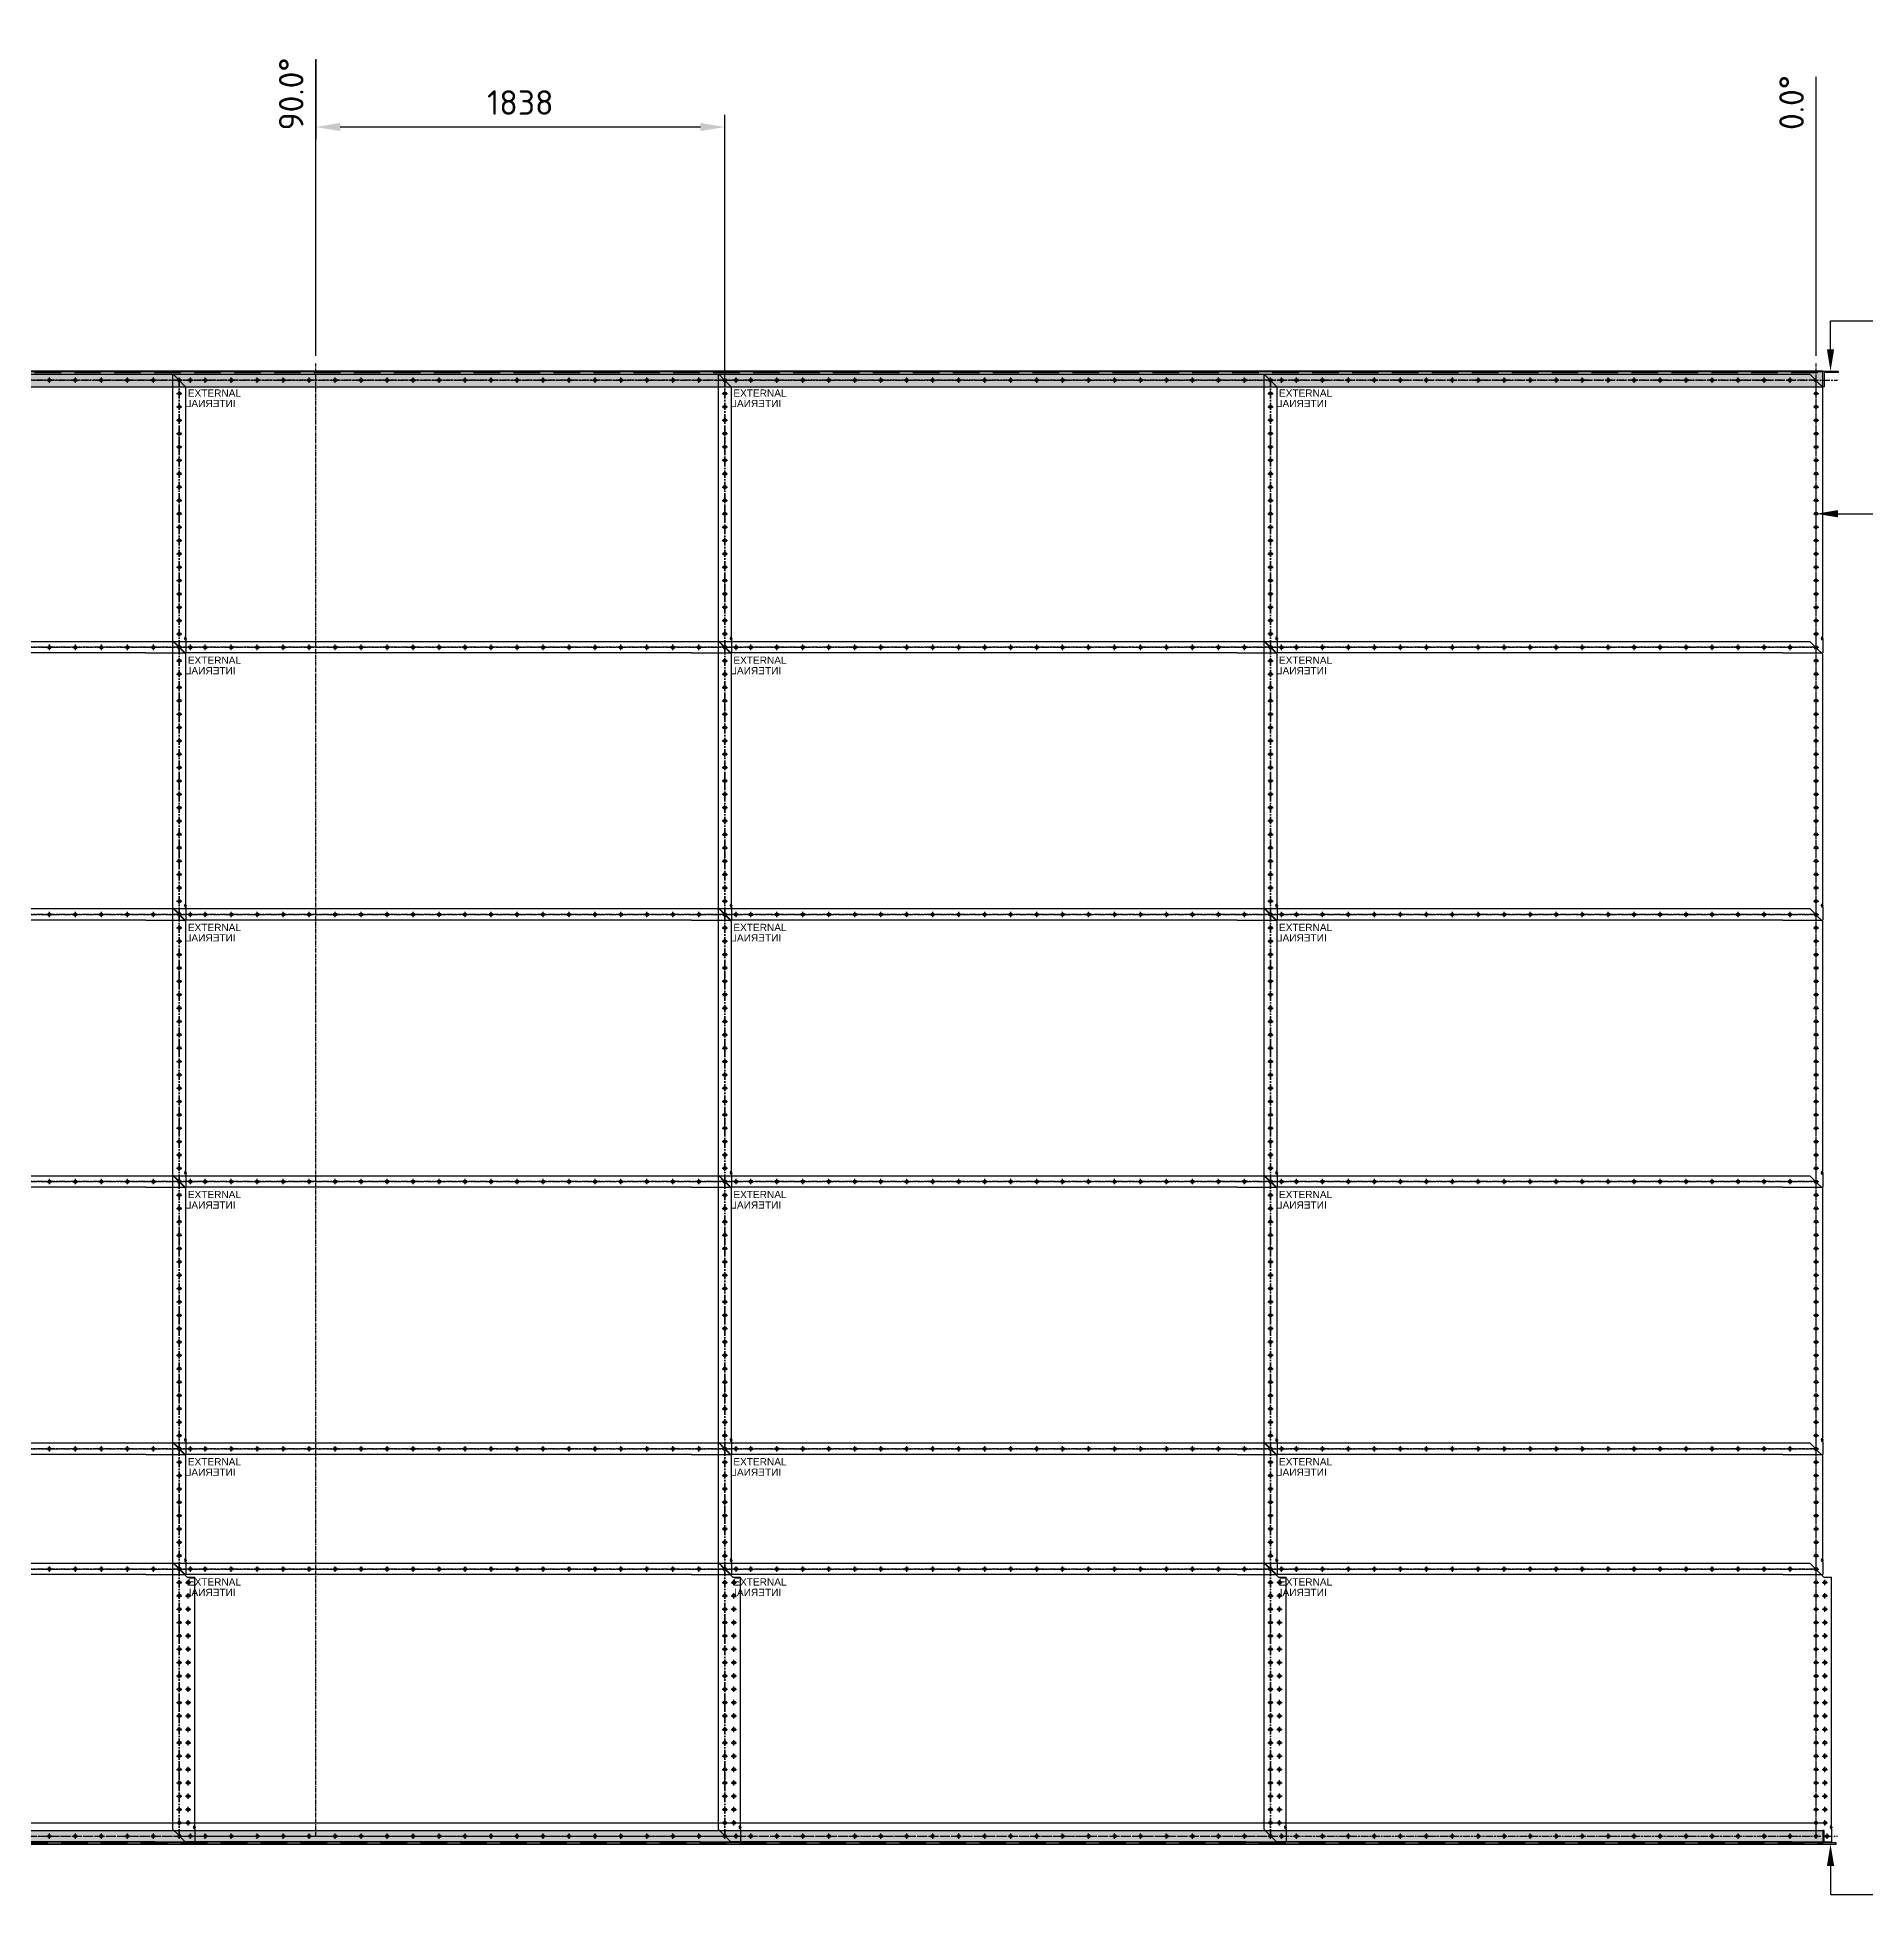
# Model space of a CAD drawing. Header units: millimetres. Extents: x -957 to 144159, y -39902 to 8508.
# Drawn here: x 18963 to 27176, y -351 to 8079 of the extents above; entities that cross this region are included whole.
import ezdxf
from ezdxf import colors
from ezdxf.entities.mleader import LeaderData, LeaderLine
from ezdxf.math import Vec2, Vec3

# ---------------------------------------------------------------- set-up
doc = ezdxf.new("R2010")
doc.units = ezdxf.units.MM
doc.header["$PDMODE"] = 4
for name, pattern in [('CENTER', [50.8, 31.75, -6.35, 6.35, -6.35]), ('CENTER2', [28.575, 19.05, -3.175, 3.175, -3.175]), ('HIDDEN', [0.375, 0.25, -0.125])]:
    doc.linetypes.add(name, pattern=pattern)
doc.layers.get('Defpoints').update_dxf_attribs({"color": 9})
for name, color, linetype in [('Bolt Holes', 7, 'Continuous'), ('CENTRELINE', 1, 'CENTER'), ('X 0515 M', 7, 'Continuous'), ('X 1515 M', 8, 'HIDDEN'), ('X 2001 M', 1, 'CENTER2'), ('X 2515 M', 1, 'CENTER'), ('X 5001 H', 8, 'Continuous')]:
    doc.layers.add(name, color=color, linetype=linetype)
doc.styles.add('BIT STD. 2.0', font='isocpeur.ttf', dxfattribs={"height": 2})
doc.styles.add('GG STD. 1.8', font='arial.ttf', dxfattribs={"height": 1.8})
doc.dimstyles.new('BIT STD. 2.0', dxfattribs={"dimtxt": 2, "dimasz": 2, "dimexe": 1, "dimexo": 0.625, "dimgap": 1, "dimtad": 1, "dimdec": 0, "dimdsep": 46, "dimtxsty": 'BIT STD. 2.0', "dimcen": 0, "dimadec": 0, "dimazin": 0, "dimtfac": 1, "dimtdec": 0, "dimtmove": 0, "dimatfit": 3, "dimfxl": 1, "dimtfill": 1, "dimlwd": -1, "dimlwe": -1, "dimarcsym": 0})

# ---------------------------------------------------------------- blocks, each defined once
blk = doc.blocks.new('*D463')
at = {"color": 0, "transparency": 16777216}
blk.add_line((0, 6574.4), (0, 7981.3), dxfattribs=at)
at = {"layer": 'Defpoints', "color": 0, "transparency": 16777216}
for p in [(0, 7541.3), (0, 6540), (26950, 0)]:
    blk.add_point(p, dxfattribs=at)
at = {"color": 0, "transparency": 16777216, "insert": (-110, 7788.8), "char_height": 110, "attachment_point": 5, "rotation": 90, "style": 'BIT STD. 2.0', "bg_fill": 3, "box_fill_scale": 1.1, "bg_fill_color": 256, "bg_fill_true_color": 13158600, "bg_fill_transparency": 0}
blk.add_mtext('360.0%%D', dxfattribs=at)
blk = doc.blocks.new('*U69')
at = {"layer": 'X 2001 M', "color": 1}
for p, q in [((20212.5, 0), (20212.5, 6615)), ((26950, 0), (26950, 6615))]:
    blk.add_line(p, q, dxfattribs=at)
blk = doc.blocks.new('*U302')
at = {"layer": 'X 5001 H'}
h = blk.add_hatch(color=8, dxfattribs=at)
h.dxf.hatch_style = 1
h.paths.add_polyline_path([(0, 25), (0, -35), (27050, -35), (27050, 25)])
for p, q in [((0, 25), (27050, 25)), ((0, -35), (27050, -35))]:
    blk.add_line(p, q)
blk.add_lwpolyline([(0, 25), (27050, 25), (27050, -35), (0, -35)], close=True)
at = {"layer": 'X 0515 M'}
blk.add_lwpolyline([(27050, 25), (27050, -35), (27110, -35), (27110, -29), (27056, -29), (27056, 25)], close=True, dxfattribs=at)
at = {"layer": 'X 1515 M', "color": 251, "true_color": 0x636466}
blk.add_line((0, -29), (27050, -29), dxfattribs=at)
at = {"layer": 'X 2515 M'}
blk.add_line((-66, 0), (27116, 0), dxfattribs=at)
blk = doc.blocks.new('*U73')
at = {"layer": 'CENTRELINE', "color": 0, "linetype": 'CENTER2', "transparency": 16777216}
for p, q in [((-12, 0), (-1.4, 0)), ((0, 1.4), (0, 12)), ((1.4, 0), (12, 0)), ((0, -12), (0, -1.4))]:
    blk.add_line(p, q, dxfattribs=at)
at = {"layer": 'CENTRELINE', "color": 0, "linetype": 'Continuous', "transparency": 16777216}
for p, q in [((-0.7, 0), (0.7, 0)), ((0, -0.7), (0, 0.7))]:
    blk.add_line(p, q, dxfattribs=at)
blk = doc.blocks.new('14mm DIA HOLE')
blk.add_circle((0, 0), 7)
at = {"layer": 'CENTRELINE', "linetype": 'CENTER2'}
blk.add_blockref('*U73', (0, 0), dxfattribs=at)
blk = doc.blocks.new('*U282')
blk.add_blockref('14mm DIA HOLE', (0, 0))
blk = doc.blocks.new('*U283')
at = {"layer": 'Bolt Holes', "color": 0, "linetype": 'ByBlock', "lineweight": -2, "transparency": 16777216}
for p in [(0, 0), (116.67, 0), (233.34, 0), (350.01, 0), (466.68, 0), (583.35, 0), (700.02, 0), (816.69, 0), (933.36, 0), (1050.03, 0), (1166.7, 0), (1283.37, 0), (1400.04, 0), (1516.71, 0), (1633.38, 0), (1750.05, 0), (1866.72, 0), (1983.39, 0), (2100.06, 0), (0, -1200), (116.67, -1200), (233.34, -1200), (350.01, -1200), (466.68, -1200), (583.35, -1200), (700.02, -1200), (816.69, -1200), (933.36, -1200), (1050.03, -1200), (1166.7, -1200), (1283.37, -1200), (1400.04, -1200), (1516.71, -1200), (1633.38, -1200), (1750.05, -1200), (1866.72, -1200), (1983.39, -1200), (2100.06, -1200)]:
    blk.add_blockref('*U282', p, dxfattribs=at)
blk = doc.blocks.new('*U78')
blk.add_blockref('14mm DIA HOLE', (0, 0))
blk = doc.blocks.new('*U79')
at = {"color": 0, "linetype": 'ByBlock', "lineweight": -2, "transparency": 16777216}
for p in [(0, 0), (0, -60), (0, -120), (0, -180), (0, -240), (0, -300), (0, -360), (0, -420), (0, -480), (0, -540), (0, -600), (0, -660), (0, -720), (0, -780), (0, -840), (0, -900), (0, -960), (0, -1020), (0, -1080)]:
    blk.add_blockref('*U78', p, dxfattribs=at)
blk = doc.blocks.new('Vertical Seam - D (1200)')
blk.add_blockref('*U79', (0, -60))
blk = doc.blocks.new('*U163')
blk.add_blockref('Vertical Seam - D (1200)', (0, 0))
blk = doc.blocks.new('*U355')
blk.add_blockref('Vertical Seam - D (1200)', (40, 0))
blk = doc.blocks.new('*U354')
blk.add_blockref('Vertical Seam - D (1200)', (0, 0))
blk = doc.blocks.new('*U164')
blk.add_blockref('Vertical Seam - D (1200)', (40, 0))
blk = doc.blocks.new('*U139')
at = {"layer": 'X 2001 M', "color": 0, "transparency": 16777216}
for p, q in [((-4.12, 0), (-0.8, 0)), ((0, 0.8), (0, 4.12)), ((0.8, 0), (4.12, 0)), ((0, -4.12), (0, -0.8))]:
    blk.add_line(p, q, dxfattribs=at)
at = {"layer": 'X 2001 M', "color": 0, "linetype": 'Continuous', "transparency": 16777216}
for p, q in [((-0.4, 0), (0.4, 0)), ((0, -0.4), (0, 0.4))]:
    blk.add_line(p, q, dxfattribs=at)
blk = doc.blocks.new('*U136')
for p, q in [((0, 72), (0, 132)), ((0, 58), (0, 0))]:
    blk.add_line(p, q)
blk.add_arc((0, 65), 7, 90, 270)
at = {"layer": 'X 2001 M'}
blk.add_blockref('*U139', (0, 65), dxfattribs=at)
blk = doc.blocks.new('*U155')
for p, q in [((0, 692), (0, 1188)), ((0, 558), (0, 692)), ((0, 132), (0, 558))]:
    blk.add_line(p, q)
blk = doc.blocks.new('*U141')
for p, q in [((-619.6, 0), (-2493.6, 0)), ((-179.6, 0), (-619.6, 0)), ((-179.6, 0), (-165.6, 0)), ((-165.6, 0), (0, 0))]:
    blk.add_line(p, q)
blk = doc.blocks.new('1200 DD (2101)')
for p, q in [((2423.6, 25), (-30, 25)), ((-30, 25), (-30, -1168.6))]:
    blk.add_line(p, q)
for points in [[(2423.6, 25), (2444.4, 4.2, 0.866025), (2454.2, -5.6), (2485.6, -37), (2520, -37)], [(26.4, -1225), (5.6, -1204.2, 0.866025), (-4.2, -1194.4), (-30, -1168.6)]]:
    blk.add_lwpolyline(points, format="xyb")
at = {"layer": 'Defpoints', "color": 1, "linetype": 'CENTER'}
blk.add_lwpolyline([(0, -1200), (2450, -1200), (2450, 0), (0, 0)], close=True, dxfattribs=at)
for name, p in [('14mm DIA HOLE', (0, 0)), ('14mm DIA HOLE', (50, 0)), ('14mm DIA HOLE', (116.7, 0)), ('*U155', (2520, -1225)), ('*U136', (2520, -1225)), ('*U141', (2520, -1225)), ('14mm DIA HOLE', (50, -1200)), ('14mm DIA HOLE', (116.7, -1200)), ('14mm DIA HOLE', (2450, -1200)), ('14mm DIA HOLE', (2500, -1200))]:
    blk.add_blockref(name, p)
at = {"layer": 'Bolt Holes'}
for name, p in [('*U283', (233.4, 0)), ('*U163', (0, 0)), ('*U355', (0, 0)), ('*U354', (2450, 0)), ('*U164', (2450, 0))]:
    blk.add_blockref(name, p, dxfattribs=at)
at = {"layer": 'Defpoints', "insert": (38.2, -41.7), "char_height": 32.4, "width": 6762.895, "attachment_point": 1, "style": 'GG STD. 1.8'}
blk.add_mtext('EXTERNAL', dxfattribs=at)
at = {"layer": 'Defpoints', "extrusion": (0, 0, -1), "insert": (252.9, -88.6), "char_height": 32.4, "width": 6762.895, "attachment_point": 1, "text_direction": (-1, 0, 0), "style": 'GG STD. 1.8'}
blk.add_mtext('INTERNAL', dxfattribs=at)
blk = doc.blocks.new('*U278')
blk.add_blockref('14mm DIA HOLE', (0, 0))
blk = doc.blocks.new('*U279')
at = {"layer": 'Bolt Holes', "color": 0, "linetype": 'ByBlock', "lineweight": -2, "transparency": 16777216}
for p in [(0, 0), (116.67, 0), (233.34, 0), (350.01, 0), (466.68, 0), (583.35, 0), (700.02, 0), (816.69, 0), (933.36, 0), (1050.03, 0), (1166.7, 0), (1283.37, 0), (1400.04, 0), (1516.71, 0), (1633.38, 0), (1750.05, 0), (1866.72, 0), (1983.39, 0), (2100.06, 0), (0, -540), (116.67, -540), (233.34, -540), (350.01, -540), (466.68, -540), (583.35, -540), (700.02, -540), (816.69, -540), (933.36, -540), (1050.03, -540), (1166.7, -540), (1283.37, -540), (1400.04, -540), (1516.71, -540), (1633.38, -540), (1750.05, -540), (1866.72, -540), (1983.39, -540), (2100.06, -540)]:
    blk.add_blockref('*U278', p, dxfattribs=at)
blk = doc.blocks.new('*U182')
blk.add_blockref('14mm DIA HOLE', (0, 0))
blk = doc.blocks.new('*U183')
at = {"color": 0, "linetype": 'ByBlock', "lineweight": -2, "transparency": 16777216}
for p in [(0, 0), (0, -60), (0, -120), (0, -180), (0, -240), (0, -300), (0, -360), (0, -420)]:
    blk.add_blockref('*U182', p, dxfattribs=at)
blk = doc.blocks.new('Vertical Seam - D (540)')
blk.add_blockref('*U183', (0, -60))
blk = doc.blocks.new('*U221')
blk.add_blockref('Vertical Seam - D (540)', (0, 0))
blk = doc.blocks.new('*U232')
at = {"layer": 'X 2001 M', "color": 0, "transparency": 16777216}
for p, q in [((-4.12, 0), (-0.8, 0)), ((0, 0.8), (0, 4.12)), ((0.8, 0), (4.12, 0)), ((0, -4.12), (0, -0.8))]:
    blk.add_line(p, q, dxfattribs=at)
at = {"layer": 'X 2001 M', "color": 0, "linetype": 'Continuous', "transparency": 16777216}
for p, q in [((-0.4, 0), (0.4, 0)), ((0, -0.4), (0, 0.4))]:
    blk.add_line(p, q, dxfattribs=at)
blk = doc.blocks.new('*U230')
for p, q in [((0, 72), (0, 132)), ((0, 58), (0, 0))]:
    blk.add_line(p, q)
blk.add_arc((0, 65), 7, 90, 270)
at = {"layer": 'X 2001 M'}
blk.add_blockref('*U232', (0, 65), dxfattribs=at)
blk = doc.blocks.new('*U264')
for p, q in [((-619.6, 0), (-2453.6, 0)), ((-179.6, 0), (-619.6, 0)), ((-179.6, 0), (-165.6, 0)), ((-165.6, 0), (0, 0))]:
    blk.add_line(p, q)
blk = doc.blocks.new('*U256')
for p, q in [((0, 692), (0, 850.3)), ((0, 558), (0, 692)), ((0, 448.7), (0, 558))]:
    blk.add_line(p, q)
blk = doc.blocks.new('540 D')
for p, q in [((2423.6, 25), (-30, 25)), ((-30, 25), (-30, -508.6))]:
    blk.add_line(p, q)
for points in [[(2423.6, 25), (2444.4, 4.2, 0.866025), (2454.2, -5.6), (2480, -31.4)], [(26.4, -565), (5.6, -544.2, 0.866025), (-4.2, -534.4), (-30, -508.6)]]:
    blk.add_lwpolyline(points, format="xyb")
at = {"layer": 'Defpoints', "color": 1, "linetype": 'CENTER'}
blk.add_lwpolyline([(0, -540), (2450, -540), (2450, 0), (0, 0)], close=True, dxfattribs=at)
for name, p in [('14mm DIA HOLE', (0, 0)), ('14mm DIA HOLE', (50, 0)), ('14mm DIA HOLE', (116.7, 0)), ('*U256', (2480, -881.7)), ('*U230', (2480, -565)), ('*U264', (2480, -565)), ('14mm DIA HOLE', (50, -540)), ('14mm DIA HOLE', (116.7, -540)), ('14mm DIA HOLE', (2450, -540))]:
    blk.add_blockref(name, p)
at = {"layer": 'Bolt Holes'}
for name, p in [('*U279', (233.4, 0)), ('*U221', (0, 0)), ('*U221', (2450, 0))]:
    blk.add_blockref(name, p, dxfattribs=at)
at = {"layer": 'Defpoints', "insert": (38.2, -41.7), "char_height": 32.4, "width": 6762.895, "attachment_point": 1, "style": 'GG STD. 1.8'}
blk.add_mtext('EXTERNAL', dxfattribs=at)
at = {"layer": 'Defpoints', "extrusion": (0, 0, -1), "insert": (252.9, -88.6), "char_height": 32.4, "width": 6762.895, "attachment_point": 1, "text_direction": (-1, 0, 0), "style": 'GG STD. 1.8'}
blk.add_mtext('INTERNAL', dxfattribs=at)
blk = doc.blocks.new('*U280')
blk.add_blockref('14mm DIA HOLE', (0, 0))
blk = doc.blocks.new('*U281')
at = {"layer": 'Bolt Holes', "color": 0, "linetype": 'ByBlock', "lineweight": -2, "transparency": 16777216}
for p in [(0, 0), (116.67, 0), (233.34, 0), (350.01, 0), (466.68, 0), (583.35, 0), (700.02, 0), (816.69, 0), (933.36, 0), (1050.03, 0), (1166.7, 0), (1283.37, 0), (1400.04, 0), (1516.71, 0), (1633.38, 0), (1750.05, 0), (1866.72, 0), (1983.39, 0), (2100.06, 0), (0, -1200), (116.67, -1200), (233.34, -1200), (350.01, -1200), (466.68, -1200), (583.35, -1200), (700.02, -1200), (816.69, -1200), (933.36, -1200), (1050.03, -1200), (1166.7, -1200), (1283.37, -1200), (1400.04, -1200), (1516.71, -1200), (1633.38, -1200), (1750.05, -1200), (1866.72, -1200), (1983.39, -1200), (2100.06, -1200)]:
    blk.add_blockref('*U280', p, dxfattribs=at)
blk = doc.blocks.new('*U134')
at = {"layer": 'X 2001 M', "color": 0, "transparency": 16777216}
for p, q in [((-4.12, 0), (-0.8, 0)), ((0, 0.8), (0, 4.12)), ((0.8, 0), (4.12, 0)), ((0, -4.12), (0, -0.8))]:
    blk.add_line(p, q, dxfattribs=at)
at = {"layer": 'X 2001 M', "color": 0, "linetype": 'Continuous', "transparency": 16777216}
for p, q in [((-0.4, 0), (0.4, 0)), ((0, -0.4), (0, 0.4))]:
    blk.add_line(p, q, dxfattribs=at)
blk = doc.blocks.new('*U131')
for p, q in [((0, 72), (0, 132)), ((0, 58), (0, 0))]:
    blk.add_line(p, q)
blk.add_arc((0, 65), 7, 90, 270)
at = {"layer": 'X 2001 M'}
blk.add_blockref('*U134', (0, 65), dxfattribs=at)
blk = doc.blocks.new('*U110')
for p, q in [((0, 692), (0, 1193.6)), ((0, 558), (0, 692)), ((0, 132), (0, 558))]:
    blk.add_line(p, q)
blk = doc.blocks.new('*U118')
for p, q in [((-619.6, 0), (-2453.6, 0)), ((-179.6, 0), (-619.6, 0)), ((-179.6, 0), (-165.6, 0)), ((-165.6, 0), (0, 0))]:
    blk.add_line(p, q)
blk = doc.blocks.new('1200 D')
for p, q in [((2423.6, 25), (-30, 25)), ((-30, 25), (-30, -1168.6))]:
    blk.add_line(p, q)
for points in [[(2423.6, 25), (2444.4, 4.2, 0.866025), (2454.2, -5.6), (2480, -31.4)], [(26.4, -1225), (5.6, -1204.2, 0.866025), (-4.2, -1194.4), (-30, -1168.6)]]:
    blk.add_lwpolyline(points, format="xyb")
at = {"layer": 'Defpoints', "color": 1, "linetype": 'CENTER'}
blk.add_lwpolyline([(0, -1200), (2450, -1200), (2450, 0), (0, 0)], close=True, dxfattribs=at)
for name, p in [('14mm DIA HOLE', (0, 0)), ('14mm DIA HOLE', (50, 0)), ('14mm DIA HOLE', (116.7, 0)), ('*U110', (2480, -1225)), ('*U131', (2480, -1225)), ('*U118', (2480, -1225)), ('14mm DIA HOLE', (50, -1200)), ('14mm DIA HOLE', (116.7, -1200)), ('14mm DIA HOLE', (2450, -1200))]:
    blk.add_blockref(name, p)
at = {"layer": 'Bolt Holes'}
for name, p in [('*U281', (233.4, 0)), ('*U163', (0, 0)), ('*U163', (2450, 0))]:
    blk.add_blockref(name, p, dxfattribs=at)
at = {"layer": 'Defpoints', "insert": (38.2, -41.7), "char_height": 32.4, "width": 6762.895, "attachment_point": 1, "style": 'GG STD. 1.8'}
blk.add_mtext('EXTERNAL', dxfattribs=at)
at = {"layer": 'Defpoints', "extrusion": (0, 0, -1), "insert": (252.9, -88.6), "char_height": 32.4, "width": 6762.895, "attachment_point": 1, "text_direction": (-1, 0, 0), "style": 'GG STD. 1.8'}
blk.add_mtext('INTERNAL', dxfattribs=at)
blk = doc.blocks.new('VERTICAL SEAM')
for name, p in [('1200 D', (-2450, 6540)), ('1200 D', (-2450, 5340)), ('1200 D', (-2450, 4140)), ('1200 D', (-2450, 2940)), ('540 D', (-2450, 1740)), ('1200 DD (2101)', (-2450, 1200))]:
    blk.add_blockref(name, p)
blk = doc.blocks.new('*D465')
at = {"color": 0, "transparency": 16777216}
blk.add_line((6737.5, 6649.4), (6737.5, 8056.3), dxfattribs=at)
at = {"layer": 'Defpoints', "color": 0, "transparency": 16777216}
for p in [(6737.5, 7616.3), (6737.5, 6615), (26950, 0)]:
    blk.add_point(p, dxfattribs=at)
at = {"color": 0, "transparency": 16777216, "insert": (6627.5, 7863.8), "char_height": 110, "attachment_point": 5, "rotation": 90, "style": 'BIT STD. 2.0', "bg_fill": 3, "box_fill_scale": 1.1, "bg_fill_color": 256, "bg_fill_true_color": 13158600, "bg_fill_transparency": 0}
blk.add_mtext('270.0%%D', dxfattribs=at)
blk = doc.blocks.new('*D466')
at = {"color": 0, "transparency": 16777216}
blk.add_line((13475, 6649.4), (13475, 8034.3), dxfattribs=at)
at = {"layer": 'Defpoints', "color": 0, "transparency": 16777216}
for p in [(13475, 7616.3), (13475, 6615), (26950, 0)]:
    blk.add_point(p, dxfattribs=at)
at = {"color": 0, "transparency": 16777216, "insert": (13365, 7852.8), "char_height": 110, "attachment_point": 5, "rotation": 90, "style": 'BIT STD. 2.0', "bg_fill": 3, "box_fill_scale": 1.1, "bg_fill_color": 256, "bg_fill_true_color": 13158600, "bg_fill_transparency": 0}
blk.add_mtext('180.0%%D', dxfattribs=at)
blk = doc.blocks.new('*D467')
at = {"color": 0, "transparency": 16777216}
blk.add_line((20212.5, 6649.4), (20212.5, 7979.3), dxfattribs=at)
at = {"layer": 'Defpoints', "color": 0, "transparency": 16777216}
for p in [(20212.5, 7616.3), (20212.5, 6615), (26950, 0)]:
    blk.add_point(p, dxfattribs=at)
at = {"color": 0, "transparency": 16777216, "insert": (20102.5, 7825.3), "char_height": 110, "attachment_point": 5, "rotation": 90, "style": 'BIT STD. 2.0', "bg_fill": 3, "box_fill_scale": 1.1, "bg_fill_color": 256, "bg_fill_true_color": 13158600, "bg_fill_transparency": 0}
blk.add_mtext('90.0%%D', dxfattribs=at)
blk = doc.blocks.new('*D468')
at = {"color": 0, "transparency": 16777216}
blk.add_line((26950, 6649.4), (26950, 7902.3), dxfattribs=at)
at = {"layer": 'Defpoints', "color": 0, "transparency": 16777216}
for p in [(26950, 7616.3), (26950, 6615), (26950, 0)]:
    blk.add_point(p, dxfattribs=at)
at = {"color": 0, "transparency": 16777216, "insert": (26840, 7786.8), "char_height": 110, "attachment_point": 5, "rotation": 90, "style": 'BIT STD. 2.0', "bg_fill": 3, "box_fill_scale": 1.1, "bg_fill_color": 256, "bg_fill_true_color": 13158600, "bg_fill_transparency": 0}
blk.add_mtext('0.0%%D', dxfattribs=at)
blk = doc.blocks.new('*U305')
at = {"layer": 'X 5001 H'}
h = blk.add_hatch(color=8, dxfattribs=at)
h.dxf.hatch_style = 1
h.paths.add_polyline_path([(0, 30), (0, -40), (27010, -40), (27010, 30)])
for p, q in [((0, 30), (27010, 30)), ((0, -40), (27010, -40))]:
    blk.add_line(p, q)
blk.add_lwpolyline([(0, 30), (27010, 30), (27010, -40), (0, -40)], close=True)
at = {"layer": 'X 0515 M'}
blk.add_lwpolyline([(27010, 30), (27010, -40), (27080, -40), (27080, -34), (27016, -34), (27016, 30)], close=True, dxfattribs=at)
at = {"layer": 'X 1515 M', "color": 251, "true_color": 0x636466}
blk.add_line((0, -34), (27010, -34), dxfattribs=at)
at = {"layer": 'X 2515 M'}
blk.add_line((-66, 0), (27076, 0), dxfattribs=at)
blk = doc.blocks.new('*D469')
at = {"color": 0, "transparency": 16777216}
for p, q in [((3675, 1831.3), (3675, 2403.3)), ((3675, 1611.3), (3675, 1831.3)), ((3675, 634.4), (3675, 1611.3))]:
    blk.add_line(p, q, dxfattribs=at)
at = {"layer": 'Defpoints', "color": 0, "transparency": 16777216}
for p in [(3675, 2051.3), (3675, 600), (26950, 0)]:
    blk.add_point(p, dxfattribs=at)
at = {"color": 0, "transparency": 16777216, "insert": (3565, 2254.8), "char_height": 110, "attachment_point": 5, "rotation": 90, "style": 'BIT STD. 2.0', "bg_fill": 3, "box_fill_scale": 1.1, "bg_fill_color": 256, "bg_fill_true_color": 13158600, "bg_fill_transparency": 0}
blk.add_mtext('TBC%%D', dxfattribs=at)
blk = doc.blocks.new('*D479')
at = {"layer": 'Defpoints', "color": 0, "transparency": 16777216}
for p in [(20212.5, 8016.3), (20212.5, 7677.1), (22050, 6480)]:
    blk.add_point(p, dxfattribs=at)
at = {"layer": 'X 5001 H', "color": 0, "transparency": 16777216}
for p, q in [((20212.5, 7981.9), (20212.5, 7622.1)), ((21940, 7677.1), (20322.5, 7677.1)), ((22050, 6514.4), (22050, 7732.1))]:
    blk.add_line(p, q, dxfattribs=at)
for points in [[(20322.5, 7695.4), (20322.5, 7658.8), (20212.5, 7677.1)], [(21940, 7695.4), (21940, 7658.8), (22050, 7677.1)]]:
    blk.add_solid(points, dxfattribs=at)
at = {"layer": 'X 5001 H', "color": 0, "transparency": 16777216, "insert": (21131.3, 7787.1), "char_height": 110, "attachment_point": 5, "style": 'BIT STD. 2.0', "bg_fill": 3, "box_fill_scale": 1.1, "bg_fill_color": 256, "bg_fill_true_color": 13158600, "bg_fill_transparency": 0}
blk.add_mtext('1838', dxfattribs=at)

msp = doc.modelspace()

# ---------------------------------------------------------------- dimensions: what is measured, and where the dimension line sits
at = {"color": 1}
dim = msp.add_ordinate_dim(feature_location=(0, 6540), offset=(0, 1001.2681), dtype=1, origin=(26950, 0), dimstyle='BIT STD. 2.0', override={"dimdec": 1, "dimlfac": 0.013358, "dimzin": 0, "dimpost": '%%D'}, dxfattribs=at)
dim.commit()
dim.dimension.update_dxf_attribs({"geometry": '*D463', "text_midpoint": (-110, 7788.7681)})

# ---------------------------------------------------------------- leaders
ml = msp.add_multileader_mtext('Standard')
ml.set_content('70x70x6 RSA.\\PTOE-OUT TOP ANGLE', color=256, style='BIT STD. 2.0')
ml.set_leader_properties(color=150)
ml.build(insert=Vec2(0, 0))
ml.multileader.update_dxf_attribs({"has_text_frame": 1, "text_left_attachment_type": 2, "text_right_attachment_type": 2, "dogleg_length": 3, "arrow_head_size": 99, "scale": 55})
ctx = ml.context
ctx.base_point, ctx.scale, ctx.char_height, ctx.arrow_head_size, ctx.landing_gap_size, ctx.plane_origin = Vec3(27335.2632, 6806.4039), 55, 110, 99, 55, Vec3(26657.7208, 6580)
ctx.left_attachment, ctx.right_attachment = 2, 2
notes = []
notes.append((ctx, [(0, (1, 1, 0), (27015, 6806.4039), (1, 0), 320.2632, [(0, [(27015, 6580)], 0, [])])]))
ctx.mtext.insert, ctx.mtext.flow_direction = Vec3(27390.2632, 6953.1122), 5
ml = msp.add_multileader_mtext('Standard')
ml.set_content('60x60x6 RSA.\\PBOTTOM ANGLE\\Pc/w 2-No. M12 × 140mm LONG RAWL R-XPT EXPANDING ANCHOR BOLTS PER PLATE', color=256, style='BIT STD. 2.0')
ml.set_leader_properties(color=150)
ml.build(insert=Vec2(0, 0))
ml.multileader.update_dxf_attribs({"has_text_frame": 1, "text_left_attachment_type": 2, "text_right_attachment_type": 2, "dogleg_length": 3, "arrow_head_size": 99, "scale": 55})
ctx = ml.context
ctx.base_point, ctx.scale, ctx.char_height, ctx.arrow_head_size, ctx.landing_gap_size, ctx.plane_origin = Vec3(27335.2632, -261.4039), 55, 110, 99, 55, Vec3(26657.7208, -35)
ctx.left_attachment, ctx.right_attachment = 2, 2
notes.append((ctx, [(0, (1, 1, 0), (27015, -261.4039), (1, 0), 320.2632, [(0, [(27015, -35)], 0, [])])]))
ctx.mtext.insert, ctx.mtext.width, ctx.mtext.flow_direction = Vec3(27390.2632, 160.3044), 2123.073907, 5
for ctx, leaders in notes:
    for number, flags, end, landing, length, lines in leaders:
        leader = LeaderData()
        leader.index, (leader.has_last_leader_line, leader.has_dogleg_vector, leader.attachment_direction) = number, flags
        leader.last_leader_point, leader.dogleg_vector, leader.dogleg_length = Vec3(end), Vec3(landing), length
        for number, points, colour, breaks in lines:
            line = LeaderLine()
            line.index, line.vertices, line.color, line.breaks = number, Vec3.list(points), colors.encode_raw_color(colour), breaks
            leader.lines.append(line)
        ctx.leaders.append(leader)

# ---------------------------------------------------------------- next in the draw order: linework, layer by layer
at = {"color": 112}
msp.add_line((-70, 60), (26980, 60), dxfattribs=at)

# ---------------------------------------------------------------- next in the draw order: block references
for name, p in [('*U69', (0, 0)), ('VERTICAL SEAM', (19600, 0)), ('VERTICAL SEAM', (22050, 0)), ('VERTICAL SEAM', (24500, 0)), ('VERTICAL SEAM', (26950, 0)), ('*U302', (-70, 0))]:
    msp.add_blockref(name, p)

# ---------------------------------------------------------------- next in the draw order: dimensions: what is measured, and where the dimension line sits
at = {"color": 1}
dim = msp.add_ordinate_dim(feature_location=(6737.5, 6615), offset=(0, 1001.2681), dtype=1, origin=(26950, 0), dimstyle='BIT STD. 2.0', override={"dimdec": 1, "dimlfac": 0.013358, "dimzin": 0, "dimpost": '%%D'}, dxfattribs=at)
dim.commit()
dim.dimension.update_dxf_attribs({"geometry": '*D465', "text_midpoint": (6627.5, 7863.7681)})

# ---------------------------------------------------------------- next in the draw order: dimensions: what is measured, and where the dimension line sits
dim = msp.add_ordinate_dim(feature_location=(13475, 6615), offset=(0, 1001.2681), dtype=1, origin=(26950, 0), dimstyle='BIT STD. 2.0', override={"dimdec": 1, "dimlfac": 0.013358, "dimzin": 0, "dimpost": '%%D'}, dxfattribs=at)
dim.commit()
dim.dimension.update_dxf_attribs({"geometry": '*D466', "text_midpoint": (13365, 7852.7681)})

# ---------------------------------------------------------------- next in the draw order: dimensions: what is measured, and where the dimension line sits
dim = msp.add_ordinate_dim(feature_location=(20212.5, 6615), offset=(0, 1001.2681), dtype=1, origin=(26950, 0), dimstyle='BIT STD. 2.0', override={"dimdec": 1, "dimlfac": 0.013358, "dimzin": 0, "dimpost": '%%D'}, dxfattribs=at)
dim.commit()
dim.dimension.update_dxf_attribs({"geometry": '*D467', "text_midpoint": (20102.5, 7825.2681)})

# ---------------------------------------------------------------- next in the draw order: dimensions: what is measured, and where the dimension line sits
dim = msp.add_ordinate_dim(feature_location=(26950.0000000001, 6615), offset=(0, 1001.268139218), dtype=1, origin=(26950, 0), dimstyle='BIT STD. 2.0', override={"dimdec": 1, "dimlfac": 0.013358, "dimzin": 0, "dimpost": '%%D'}, dxfattribs=at)
dim.commit()
dim.dimension.update_dxf_attribs({"geometry": '*D468', "text_midpoint": (26840.0000000001, 7786.7681392181)})

# ---------------------------------------------------------------- next in the draw order: block references
at = {"xscale": -1, "rotation": 180}
msp.add_blockref('*U305', (-30, 6540), dxfattribs=at)

# ---------------------------------------------------------------- next in the draw order: dimensions: what is measured, and where the dimension line sits
at = {"color": 1}
dim = msp.add_ordinate_dim(feature_location=(3675, 600), offset=(0.0489, 1451.2681), dtype=1, origin=(26950, 0), text='TBC%%D', dimstyle='BIT STD. 2.0', override={"dimdec": 1, "dimlfac": 0.013358, "dimzin": 0, "dimpost": '%%D'}, dxfattribs=at)
dim.commit()
dim.dimension.update_dxf_attribs({"geometry": '*D469', "text_midpoint": (3565.0489, 2254.7681)})

# ---------------------------------------------------------------- next in the draw order: leaders
ml = msp.add_multileader_mtext('Standard')
ml.set_content('NUT CAPS TO ALL \\PSILO BOLTS (BLACK)', color=256, style='BIT STD. 2.0')
ml.set_leader_properties(color=150)
ml.build(insert=Vec2(0, 0))
ml.multileader.update_dxf_attribs({"has_text_frame": 1, "text_left_attachment_type": 2, "text_right_attachment_type": 2, "dogleg_length": 3, "arrow_head_size": 99, "scale": 55})
ctx = ml.context
ctx.base_point, ctx.scale, ctx.char_height, ctx.arrow_head_size, ctx.landing_gap_size, ctx.plane_origin = Vec3(27321.1484, 5940), 55, 110, 99, 55, Vec3(26592.7208, 5940)
ctx.left_attachment, ctx.right_attachment = 2, 2
notes = []
notes.append((ctx, [(0, (1, 1, 0), (27156.1484, 5940), (1, 0), 165, [(0, [(26950, 5940)], 0, [])])]))
ctx.mtext.insert, ctx.mtext.flow_direction = Vec3(27376.1484, 6097.6667), 5
for ctx, leaders in notes:
    for number, flags, end, landing, length, lines in leaders:
        leader = LeaderData()
        leader.index, (leader.has_last_leader_line, leader.has_dogleg_vector, leader.attachment_direction) = number, flags
        leader.last_leader_point, leader.dogleg_vector, leader.dogleg_length = Vec3(end), Vec3(landing), length
        for number, points, colour, breaks in lines:
            line = LeaderLine()
            line.index, line.vertices, line.color, line.breaks = number, Vec3.list(points), colors.encode_raw_color(colour), breaks
            leader.lines.append(line)
        ctx.leaders.append(leader)

# ---------------------------------------------------------------- next in the draw order: dimensions: what is measured, and where the dimension line sits
at = {"layer": 'X 5001 H'}
dim = msp.add_linear_dim(base=(20212.5, 7677.0925441432), p1=(22050, 6480), p2=(20212.5, 8016.2681392181), dimstyle='BIT STD. 2.0', dxfattribs=at)
dim.commit()
dim.dimension.update_dxf_attribs({"geometry": '*D479', "text_midpoint": (21131.25, 7677.0925441432), "dimtype": 160})

doc.saveas('drawing.dxf')
